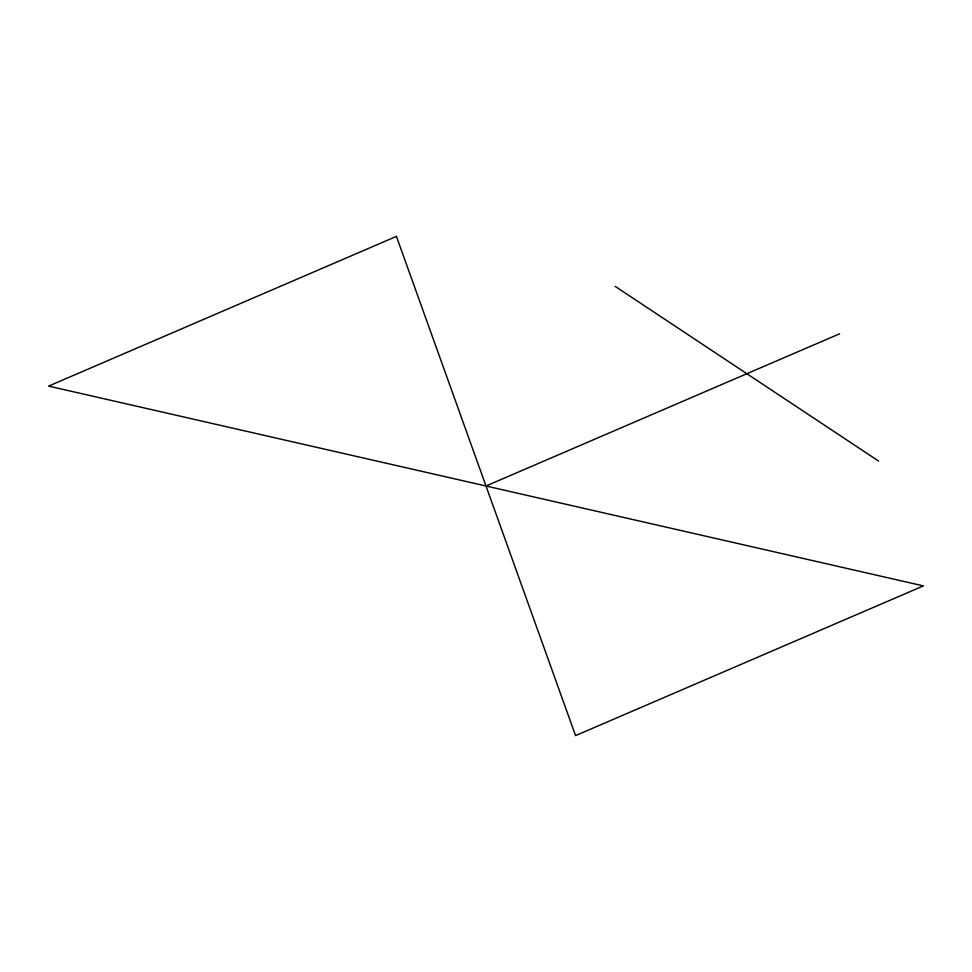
<?xml version="1.0" encoding="UTF-8"?>
<svg xmlns="http://www.w3.org/2000/svg" width="972" height="972" viewBox="0 0 972 972"><rect width="100%" height="100%" fill="white"/><g stroke="black" fill="none" stroke-linecap="round" stroke-linejoin="round"><path stroke-width="1.46" d="M486 486L839.626 333.797M615.13 286.339L878.615 461.093M396.43 236.39L48.6 386.103L923.4 585.897L575.57 735.61L396.43 236.39"/></g></svg>
